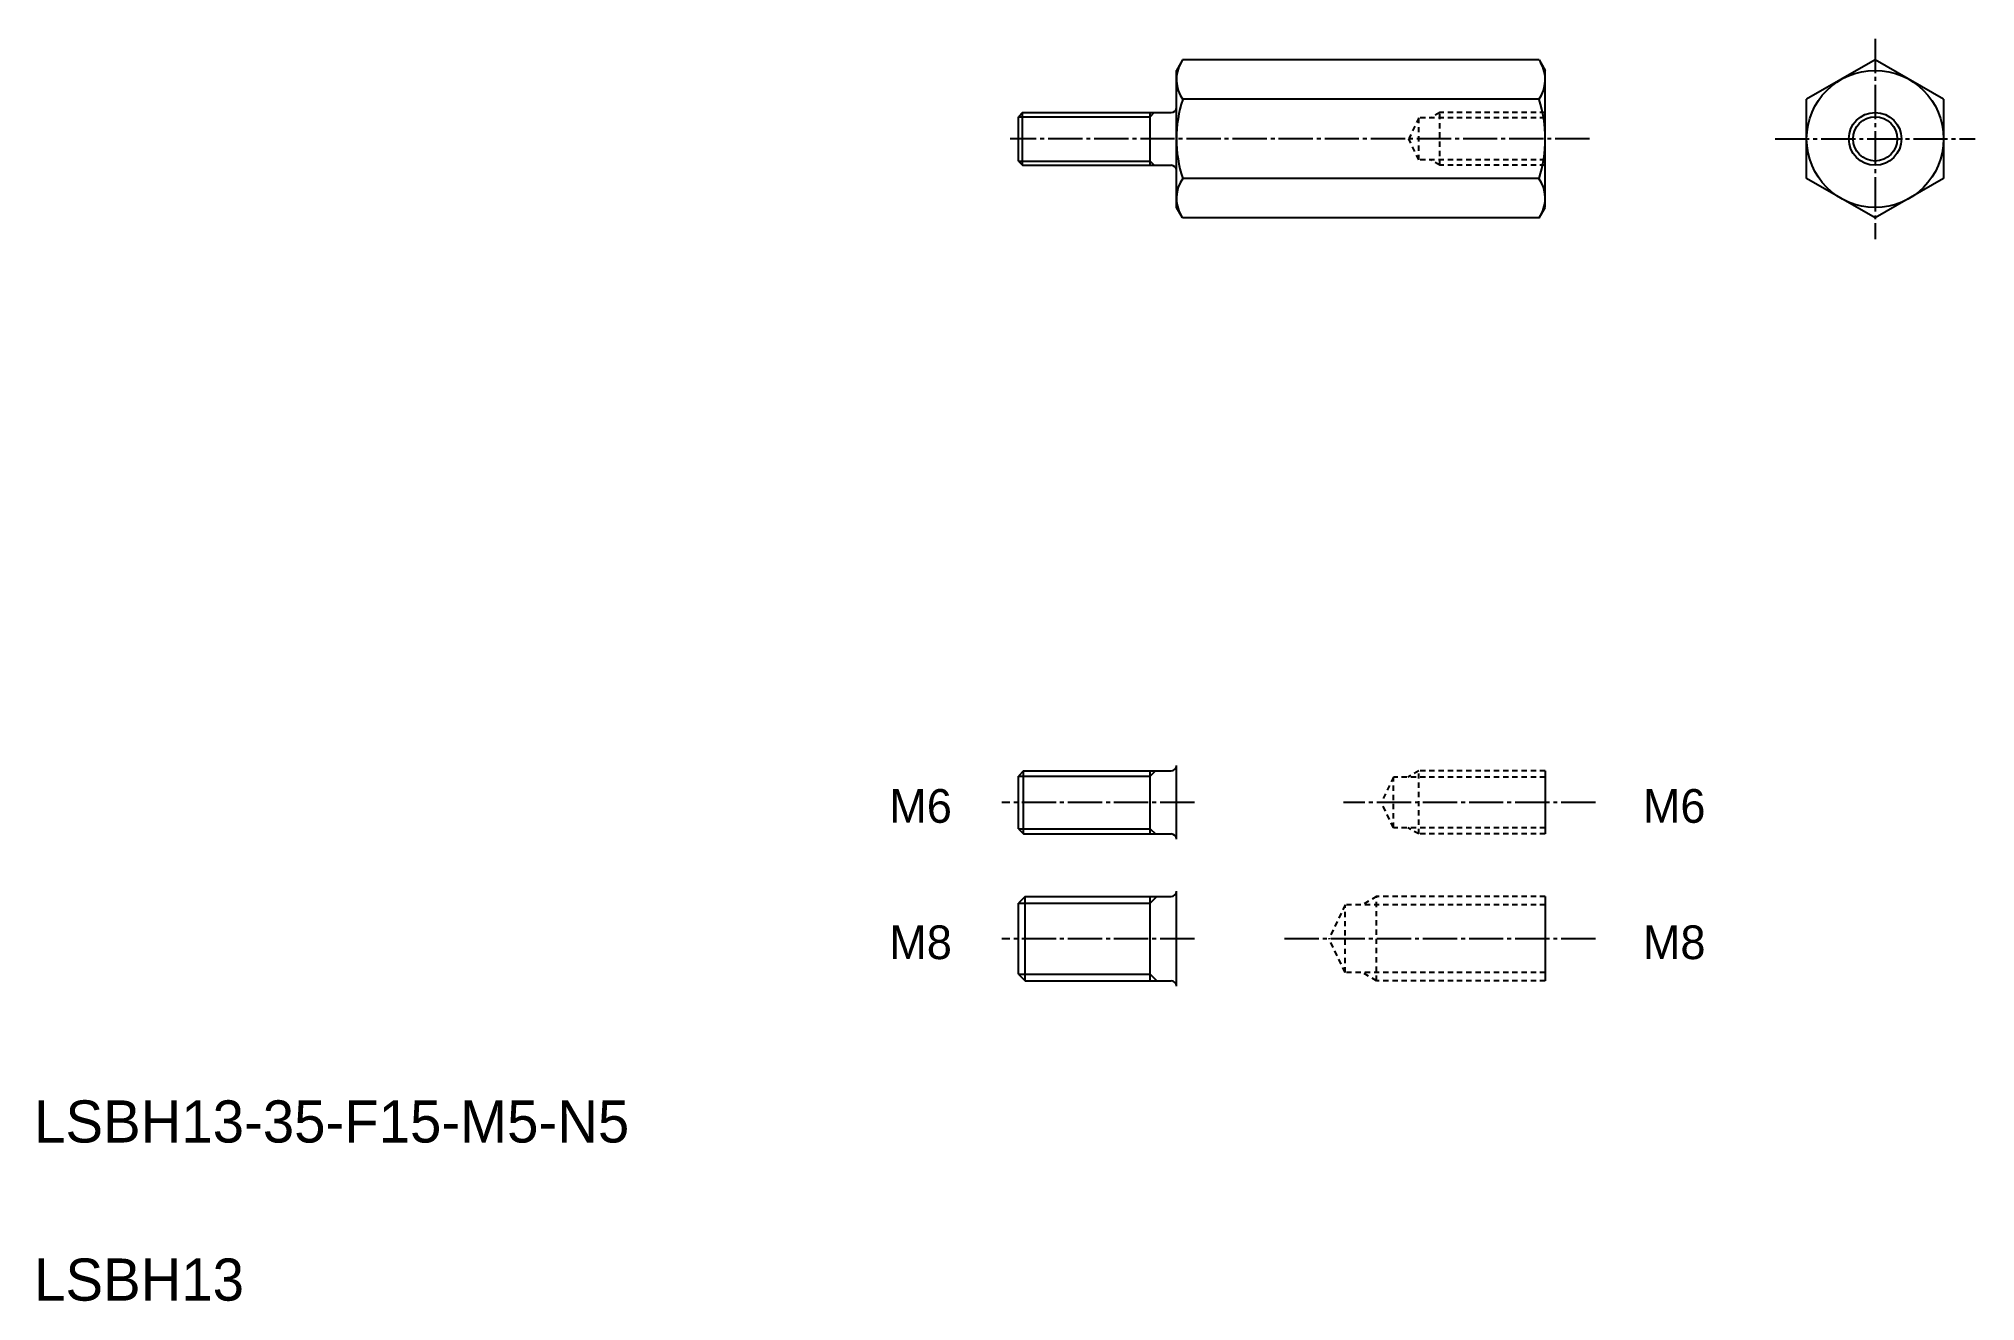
# Model space of a CAD drawing. Extents: x 10 to 194, y 10 to 130.
import ezdxf
from ezdxf.enums import TextEntityAlignment as Align

# ---------------------------------------------------------------- set-up
doc = ezdxf.new("R2010")
doc.units = 0
doc.header["$LTSCALE"] = 0.25
doc.linetypes.add('CENTER', pattern=[17.5, 13, -1.5, 1.5, -1.5])
doc.linetypes.add('DASHED', pattern=[3.5, 2, -1.5])
doc.layers.get('0').update_dxf_attribs({"linetype": 'CONTINUOUS'})
doc.layers.add('CENTER', color=1, linetype='CENTER')

msp = doc.modelspace()

# ---------------------------------------------------------------- linework, layer by layer
at = {"linetype": 'CONTINUOUS'}
for p, q in [((118.99, 127.72), (118.41, 126.71)), ((152.83, 127.72), (118.99, 127.72)), ((152.83, 127.72), (153.41, 126.71)), ((184.72, 127.72), (178.22, 123.97)), ((191.22, 123.97), (184.72, 127.72)), ((118.41, 113.71), (118.41, 126.71)), ((153.41, 113.71), (153.41, 126.71)), ((152.81, 123.97), (119.01, 123.97)), ((178.22, 116.46), (178.22, 123.97)), ((191.22, 123.97), (191.22, 116.46)), ((103.81, 122.71), (103.41, 122.31)), ((103.41, 118.11), (103.41, 122.31)), ((103.81, 117.71), (103.81, 122.71)), ((103.81, 122.71), (117.91, 122.71)), ((115.91, 117.71), (115.91, 122.71)), ((103.41, 118.11), (103.81, 117.71)), ((103.81, 117.71), (117.91, 117.71)), ((152.81, 116.46), (119.01, 116.46)), ((184.72, 112.71), (178.22, 116.46)), ((191.22, 116.46), (184.72, 112.71)), ((118.99, 112.71), (118.41, 113.71)), ((152.83, 112.71), (118.99, 112.71)), ((152.83, 112.71), (153.41, 113.71)), ((118.41, 53.77), (118.41, 60.77)), ((103.91, 60.27), (103.41, 59.77)), ((103.41, 54.77), (103.41, 59.77)), ((103.91, 54.27), (103.91, 60.27)), ((103.91, 60.27), (117.91, 60.27)), ((115.91, 54.27), (115.91, 60.27)), ((103.41, 54.77), (103.91, 54.27)), ((103.91, 54.27), (117.91, 54.27)), ((104.04, 48.34), (103.41, 47.72)), ((104.04, 48.34), (117.91, 48.34)), ((104.04, 40.34), (104.04, 48.34)), ((115.91, 40.34), (115.91, 48.34)), ((118.41, 39.84), (118.41, 48.84)), ((103.41, 40.97), (103.41, 47.72)), ((103.41, 40.97), (104.04, 40.34)), ((104.04, 40.34), (117.91, 40.34))]:
    msp.add_line(p, q, dxfattribs=at)
for p, q in [((187.97, 125.84), (187.97, 125.84)), ((189.6, 124.9), (189.6, 124.9)), ((153.41, 60.27), (153.41, 54.27)), ((153.41, 48.34), (153.41, 40.34))]:
    msp.add_line(p, q)
at = {"color": 3, "linetype": 'CONTINUOUS'}
for p, q in [((103.41, 122.31), (115.91, 122.31)), ((115.91, 122.31), (116.31, 122.71)), ((103.41, 118.11), (115.91, 118.11)), ((115.91, 118.11), (116.31, 117.71)), ((103.41, 59.77), (115.91, 59.77)), ((115.91, 59.77), (116.41, 60.27)), ((103.41, 54.77), (115.91, 54.77)), ((115.91, 54.77), (116.41, 54.27)), ((115.91, 47.72), (116.54, 48.34)), ((103.41, 47.72), (115.91, 47.72)), ((103.41, 40.97), (115.91, 40.97)), ((115.91, 40.97), (116.54, 40.34))]:
    msp.add_line(p, q, dxfattribs=at)
at = {"color": 3, "linetype": 'DASHED'}
for p, q in [((141.41, 122.21), (140.46, 120.21)), ((153.41, 122.21), (141.41, 122.21)), ((141.41, 118.21), (141.41, 122.21)), ((143.41, 122.71), (142.55, 122.21)), ((153.41, 122.71), (143.41, 122.71)), ((143.41, 117.71), (143.41, 122.71)), ((141.41, 118.21), (140.46, 120.21)), ((153.41, 118.21), (141.41, 118.21)), ((143.41, 117.71), (142.55, 118.21)), ((153.41, 117.71), (143.41, 117.71)), ((139.01, 59.67), (137.87, 57.27)), ((153.41, 59.67), (139.01, 59.67)), ((139.01, 54.87), (139.01, 59.67)), ((141.41, 60.27), (140.37, 59.67)), ((153.41, 60.27), (141.41, 60.27)), ((141.41, 54.27), (141.41, 60.27)), ((139.01, 54.87), (137.87, 57.27)), ((153.41, 54.87), (139.01, 54.87)), ((141.41, 54.27), (140.37, 54.87)), ((153.41, 54.27), (141.41, 54.27)), ((137.41, 48.34), (136.03, 47.54)), ((153.41, 48.34), (137.41, 48.34)), ((137.41, 40.34), (137.41, 48.34)), ((134.41, 47.54), (132.89, 44.34)), ((153.41, 47.54), (134.41, 47.54)), ((134.41, 41.14), (134.41, 47.54)), ((134.41, 41.14), (132.89, 44.34)), ((153.41, 41.14), (134.41, 41.14)), ((137.41, 40.34), (136.03, 41.14)), ((153.41, 40.34), (137.41, 40.34))]:
    msp.add_line(p, q, dxfattribs=at)
at = {"linetype": 'CONTINUOUS'}
for radius in [6.5, 2.5]:
    msp.add_circle((184.72, 120.21), radius, dxfattribs=at)
at = {"color": 3, "linetype": 'CONTINUOUS'}
msp.add_circle((184.72, 120.21), 2.1, dxfattribs=at)
at = {"linetype": 'CONTINUOUS'}
for centre, radius, start, end in [((121.66, 125.84), 3.25, 150, 215.2644), ((150.16, 125.84), 3.25, 324.7356, 30), ((130.52, 120.21), 12.11, 161.9403, 198.0597), ((141.31, 120.21), 12.11, 341.9403, 18.0597), ((121.66, 114.58), 3.25, 144.7356, 210), ((150.16, 114.58), 3.25, 330, 35.2644)]:
    msp.add_arc(centre, radius, start, end, dxfattribs=at)
for centre, start, end in [((117.91, 123.21), 270, 0), ((117.91, 117.21), 0, 90), ((117.91, 60.77), 270, 0), ((117.91, 53.77), 0, 90), ((117.91, 48.84), 270, 0), ((117.91, 39.84), 0, 90)]:
    msp.add_arc(centre, 0.5, start, end)
at = {"layer": 'CENTER', "color": 1, "linetype": 'CENTER'}
for p, q in [((184.72, 129.71), (184.72, 110.71)), ((157.61, 120.21), (102.64, 120.21)), ((175.22, 120.21), (194.22, 120.21)), ((120.11, 57.27), (101.83, 57.27)), ((158.18, 57.27), (134.27, 57.27)), ((120.11, 44.34), (101.83, 44.34)), ((158.18, 44.34), (128.63, 44.34))]:
    msp.add_line(p, q, dxfattribs=at)

# ---------------------------------------------------------------- texts
for s, p in [('M6', (97.1, 56.93)), ('M6', (168.62, 56.93)), ('M8', (97.1, 44)), ('M8', (168.62, 44))]:
    msp.add_text(s, height=3.2).set_placement(p, align=Align.MIDDLE_RIGHT)
for s, p in [('LSBH13-35-F15-M5-N5', (10, 25)), ('LSBH13', (10, 10))]:
    msp.add_text(s, height=4).set_placement(p)

doc.saveas('drawing.dxf')
